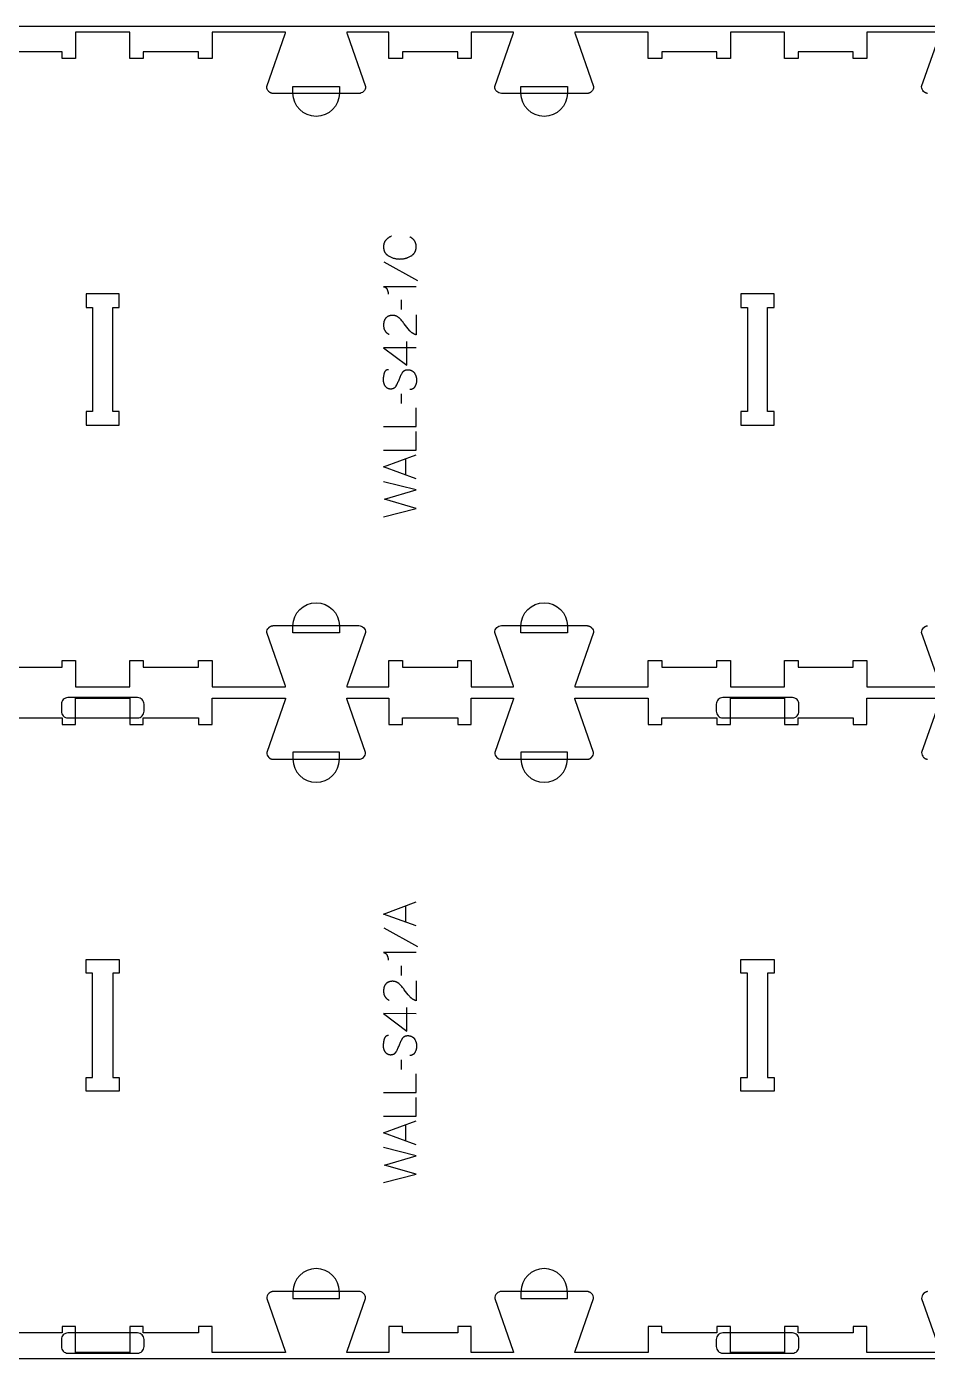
# Model space of a CAD drawing. Extents: x -20252 to -17068, y -19593 to -11999.
# Drawn here: x -18719 to -17893, y -13923 to -12703 of the extents above; entities that cross this region are included whole.
import ezdxf

# ---------------------------------------------------------------- set-up
doc = ezdxf.new("R2010")
doc.units = 0
for name, color, linetype in [('0_SHEET_SPRUCEPLY_2440X122', 1, 'CONTINUOUS'), ('1_ANYTOOL_1MMDEEP_LABELS_S', 2, 'CONTINUOUS'), ('3_ANYTOOL_CUTTHROUGH_INSID', 4, 'CONTINUOUS'), ('4_ANYTOOL_CUTTHROUGH_OUTSI', 5, 'CONTINUOUS'), ('5_ANYTOOL_HALF_MILL_9MM_IN', 3, 'CONTINUOUS')]:
    doc.layers.add(name, color=color, linetype=linetype)

msp = doc.modelspace()

# ---------------------------------------------------------------- linework, layer by layer
at = {"layer": '0_SHEET_SPRUCEPLY_2440X122'}
msp.add_lwpolyline([(-19879.9, -12703.3), (-19879.9, -13923.3), (-17439.9, -13923.3), (-17439.9, -12703.3)], close=True, dxfattribs=at)
at = {"layer": '1_ANYTOOL_1MMDEEP_LABELS_S'}
for points in [[(-18384.3, -12895.2), (-18384.7, -12895.3), (-18385.1, -12895.5), (-18385.4, -12895.7), (-18385.8, -12895.9), (-18386.2, -12896.1), (-18386.5, -12896.3), (-18386.9, -12896.5), (-18387.2, -12896.7), (-18387.6, -12897), (-18387.9, -12897.2), (-18388.2, -12897.5), (-18388.5, -12897.7), (-18388.8, -12898), (-18389.1, -12898.3), (-18389.4, -12898.6), (-18389.6, -12898.9), (-18389.8, -12899.1), (-18389.9, -12899.2), (-18390, -12899.4), (-18390.1, -12899.6), (-18390.3, -12899.7), (-18390.4, -12899.9), (-18390.5, -12900.1), (-18390.6, -12900.2), (-18390.7, -12900.4), (-18390.8, -12900.6), (-18390.8, -12900.8), (-18390.9, -12900.9), (-18391, -12901.1), (-18391.1, -12901.3), (-18391.2, -12901.5), (-18391.2, -12901.7), (-18391.3, -12901.9), (-18391.4, -12902.1), (-18391.4, -12902.3), (-18391.5, -12902.5), (-18391.5, -12902.7), (-18391.6, -12902.9), (-18391.6, -12903.1), (-18391.6, -12903.3), (-18391.7, -12903.5), (-18391.7, -12903.7), (-18391.7, -12903.9), (-18391.7, -12904.1), (-18391.7, -12904.4), (-18391.8, -12904.6), (-18391.8, -12904.8), (-18391.8, -12905), (-18391.8, -12905.4), (-18391.7, -12905.7), (-18391.7, -12906), (-18391.7, -12906.4), (-18391.6, -12906.7), (-18391.6, -12907), (-18391.5, -12907.3), (-18391.5, -12907.6), (-18391.4, -12907.9), (-18391.3, -12908.2), (-18391.2, -12908.5), (-18391.1, -12908.8), (-18391, -12909.1), (-18390.9, -12909.2), (-18390.9, -12909.3), (-18390.8, -12909.5), (-18390.7, -12909.6), (-18390.7, -12909.7), (-18390.6, -12909.9), (-18390.5, -12910), (-18390.4, -12910.1), (-18390.4, -12910.3), (-18390.3, -12910.4), (-18390.2, -12910.5), (-18390.1, -12910.6), (-18390, -12910.7), (-18389.9, -12910.9), (-18389.7, -12911.1), (-18389.5, -12911.3), (-18389.3, -12911.6), (-18389.1, -12911.8), (-18388.9, -12912), (-18388.7, -12912.2), (-18388.4, -12912.4), (-18388.2, -12912.6), (-18387.9, -12912.8), (-18387.6, -12913), (-18387.4, -12913.2), (-18387.1, -12913.4), (-18386.5, -12913.7), (-18385.9, -12914), (-18385.3, -12914.3), (-18384.7, -12914.6), (-18384, -12914.8), (-18383.4, -12915.1), (-18382.8, -12915.3), (-18382.1, -12915.5), (-18381.5, -12915.6), (-18380.8, -12915.8), (-18380.2, -12915.9), (-18379.5, -12916), (-18378.8, -12916.1), (-18378.2, -12916.1), (-18377.5, -12916.1), (-18376.8, -12916.2), (-18376.1, -12916.1), (-18375.4, -12916.1), (-18374.7, -12916.1), (-18374, -12916), (-18373.3, -12915.9), (-18372.7, -12915.8), (-18372, -12915.6), (-18371.7, -12915.5), (-18371.4, -12915.4), (-18371.1, -12915.4), (-18370.7, -12915.3), (-18370.4, -12915.2), (-18370.1, -12915), (-18369.8, -12914.9), (-18369.5, -12914.8), (-18368.9, -12914.6), (-18368.2, -12914.3), (-18367.6, -12914), (-18367, -12913.7), (-18366.5, -12913.3), (-18366.2, -12913.1), (-18365.9, -12912.9), (-18365.6, -12912.8), (-18365.4, -12912.6), (-18365.1, -12912.3), (-18364.9, -12912.1), (-18364.6, -12911.9), (-18364.4, -12911.7), (-18364.2, -12911.5), (-18364, -12911.2), (-18363.8, -12911), (-18363.7, -12910.9), (-18363.6, -12910.8), (-18363.5, -12910.6), (-18363.4, -12910.5), (-18363.3, -12910.4), (-18363.2, -12910.3), (-18363.2, -12910.1), (-18363.1, -12910), (-18363, -12909.9), (-18362.9, -12909.7), (-18362.9, -12909.6), (-18362.8, -12909.5), (-18362.7, -12909.2), (-18362.5, -12908.9), (-18362.4, -12908.6), (-18362.3, -12908.3), (-18362.2, -12908), (-18362.1, -12907.7), (-18362.1, -12907.4), (-18362, -12907.1), (-18361.9, -12906.7), (-18361.9, -12906.4), (-18361.8, -12906.1), (-18361.8, -12905.7), (-18361.8, -12905.4), (-18361.8, -12905), (-18361.8, -12904.7), (-18361.8, -12904.3), (-18361.8, -12903.9), (-18361.8, -12903.7), (-18361.8, -12903.6), (-18361.8, -12903.4), (-18361.9, -12903.2), (-18361.9, -12903), (-18361.9, -12902.8), (-18362, -12902.7), (-18362, -12902.5), (-18362, -12902.3), (-18362.1, -12902.2), (-18362.1, -12902), (-18362.2, -12901.8), (-18362.2, -12901.7), (-18362.3, -12901.5), (-18362.3, -12901.3), (-18362.4, -12901.2), (-18362.5, -12901), (-18362.5, -12900.9), (-18362.6, -12900.7), (-18362.7, -12900.6), (-18362.8, -12900.4), (-18362.8, -12900.3), (-18362.9, -12900.1), (-18363, -12900), (-18363.1, -12899.9), (-18363.2, -12899.7), (-18363.3, -12899.6), (-18363.4, -12899.4), (-18363.6, -12899.2), (-18363.8, -12898.9), (-18364, -12898.7), (-18364.3, -12898.4), (-18364.5, -12898.2), (-18364.7, -12897.9), (-18365, -12897.7), (-18365.3, -12897.5), (-18365.5, -12897.3), (-18365.8, -12897), (-18366.1, -12896.8), (-18366.4, -12896.6), (-18366.7, -12896.4), (-18367, -12896.2), (-18367.3, -12896), (-18367.6, -12895.8)], [(-18391.3, -12918.8), (-18360.5, -12936)], [(-18361.8, -12941.5), (-18391.8, -12941.5), (-18391.7, -12941.5), (-18391.5, -12941.5), (-18391.4, -12941.6), (-18391.2, -12941.6), (-18391.1, -12941.6), (-18390.9, -12941.7), (-18390.8, -12941.7), (-18390.7, -12941.8), (-18390.5, -12941.8), (-18390.4, -12941.9), (-18390.4, -12941.9), (-18390.3, -12941.9), (-18390.2, -12942), (-18390.2, -12942), (-18390.1, -12942), (-18390.1, -12942.1), (-18390, -12942.1), (-18389.9, -12942.1), (-18389.9, -12942.2), (-18389.8, -12942.2), (-18389.8, -12942.3), (-18389.7, -12942.3), (-18389.7, -12942.3), (-18389.6, -12942.4), (-18389.6, -12942.4), (-18389.5, -12942.5), (-18389.5, -12942.5), (-18389.4, -12942.6), (-18389.4, -12942.6), (-18389.3, -12942.7), (-18389.3, -12942.7), (-18389.2, -12942.8), (-18389.1, -12942.9), (-18389.1, -12943), (-18389, -12943.1), (-18388.9, -12943.2), (-18388.8, -12943.3), (-18388.7, -12943.4), (-18388.7, -12943.6), (-18388.6, -12943.7), (-18388.5, -12943.8), (-18388.5, -12944), (-18388.4, -12944.1), (-18388.3, -12944.4), (-18388.2, -12944.7), (-18388.1, -12945), (-18388, -12945.2), (-18387.9, -12945.5), (-18387.8, -12945.8), (-18387.7, -12946.1), (-18387.7, -12946.4), (-18387.6, -12946.6), (-18387.6, -12946.9), (-18387.5, -12947.2), (-18387.5, -12947.4), (-18387.5, -12947.7), (-18387.4, -12948), (-18387.4, -12948.2), (-18387.4, -12948.5)], [(-18375.6, -12953.6), (-18375.6, -12962.4)], [(-18361.8, -12967.3), (-18361.8, -12985.6), (-18362.3, -12985.5), (-18362.5, -12985.4), (-18362.7, -12985.3), (-18363, -12985.2), (-18363.2, -12985.2), (-18363.4, -12985.1), (-18363.6, -12985), (-18363.8, -12984.9), (-18364, -12984.8), (-18364.2, -12984.7), (-18364.4, -12984.5), (-18364.6, -12984.4), (-18364.8, -12984.3), (-18365, -12984.2), (-18365.2, -12984.1), (-18365.4, -12983.9), (-18365.6, -12983.8), (-18365.8, -12983.7), (-18366, -12983.5), (-18366.2, -12983.4), (-18366.3, -12983.2), (-18366.5, -12983.1), (-18366.7, -12982.9), (-18366.9, -12982.8), (-18367, -12982.6), (-18367.2, -12982.5), (-18367.4, -12982.3), (-18367.5, -12982.1), (-18367.7, -12981.9), (-18368, -12981.6), (-18369.2, -12980.1), (-18370.4, -12978.6), (-18371.6, -12977.1), (-18372.7, -12975.6), (-18373.3, -12974.8), (-18373.8, -12974.1), (-18374.4, -12973.4), (-18375, -12972.7), (-18375.6, -12972), (-18376.2, -12971.4), (-18376.8, -12970.8), (-18377.4, -12970.2), (-18377.6, -12970), (-18377.7, -12969.9), (-18377.9, -12969.7), (-18378, -12969.6), (-18378.2, -12969.5), (-18378.4, -12969.4), (-18378.5, -12969.2), (-18378.7, -12969.1), (-18378.9, -12969), (-18379.1, -12968.9), (-18379.2, -12968.8), (-18379.4, -12968.7), (-18379.6, -12968.6), (-18379.8, -12968.5), (-18380, -12968.5), (-18380.2, -12968.4), (-18380.4, -12968.3), (-18380.6, -12968.3), (-18380.8, -12968.2), (-18381, -12968.1), (-18381.2, -12968.1), (-18381.4, -12968), (-18381.6, -12968), (-18381.8, -12968), (-18382, -12967.9), (-18382.2, -12967.9), (-18382.4, -12967.9), (-18382.6, -12967.8), (-18382.9, -12967.8), (-18383.1, -12967.8), (-18383.3, -12967.8), (-18383.5, -12967.8), (-18383.8, -12967.8), (-18384, -12967.8), (-18384.3, -12967.8), (-18384.5, -12967.8), (-18384.7, -12967.9), (-18385, -12967.9), (-18385.2, -12967.9), (-18385.4, -12968), (-18385.6, -12968), (-18385.9, -12968.1), (-18386.1, -12968.1), (-18386.3, -12968.2), (-18386.5, -12968.2), (-18386.7, -12968.3), (-18386.9, -12968.4), (-18387.1, -12968.4), (-18387.3, -12968.5), (-18387.5, -12968.6), (-18387.6, -12968.7), (-18387.8, -12968.8), (-18388, -12968.9), (-18388.2, -12969), (-18388.3, -12969.1), (-18388.5, -12969.2), (-18388.6, -12969.3), (-18388.8, -12969.5), (-18389, -12969.6), (-18389.1, -12969.7), (-18389.3, -12969.9), (-18389.4, -12970), (-18389.5, -12970.2), (-18389.7, -12970.3), (-18389.8, -12970.5), (-18389.9, -12970.7), (-18390, -12970.8), (-18390.2, -12971), (-18390.3, -12971.2), (-18390.4, -12971.3), (-18390.5, -12971.5), (-18390.6, -12971.7), (-18390.7, -12971.9), (-18390.8, -12972), (-18390.9, -12972.2), (-18390.9, -12972.4), (-18391, -12972.6), (-18391.1, -12972.8), (-18391.2, -12973), (-18391.2, -12973.2), (-18391.3, -12973.4), (-18391.4, -12973.6), (-18391.4, -12973.8), (-18391.5, -12974), (-18391.5, -12974.2), (-18391.6, -12974.4), (-18391.6, -12974.7), (-18391.6, -12974.9), (-18391.7, -12975.1), (-18391.7, -12975.3), (-18391.7, -12975.5), (-18391.7, -12975.8), (-18391.7, -12976), (-18391.8, -12976.2), (-18391.8, -12976.7), (-18391.8, -12977.1), (-18391.7, -12977.4), (-18391.7, -12977.8), (-18391.7, -12978.1), (-18391.6, -12978.5), (-18391.6, -12978.8), (-18391.5, -12979.1), (-18391.4, -12979.5), (-18391.4, -12979.8), (-18391.3, -12979.9), (-18391.3, -12980.1), (-18391.2, -12980.2), (-18391.2, -12980.4), (-18391.1, -12980.5), (-18391, -12980.7), (-18391, -12980.8), (-18390.9, -12981), (-18390.9, -12981.1), (-18390.8, -12981.3), (-18390.7, -12981.4), (-18390.6, -12981.5), (-18390.6, -12981.7), (-18390.5, -12981.8), (-18390.4, -12981.9), (-18390.3, -12982.1), (-18390.2, -12982.2), (-18390.1, -12982.3), (-18390.1, -12982.4), (-18390, -12982.6), (-18389.9, -12982.7), (-18389.8, -12982.8), (-18389.7, -12982.9), (-18389.6, -12983), (-18389.5, -12983.2), (-18389.4, -12983.3), (-18389.2, -12983.4), (-18389.1, -12983.5), (-18389, -12983.6), (-18388.9, -12983.7), (-18388.8, -12983.8), (-18388.6, -12983.9), (-18388.4, -12984.1), (-18388.1, -12984.3), (-18387.9, -12984.5), (-18387.6, -12984.7), (-18387.3, -12984.9), (-18387, -12985), (-18386.7, -12985.2)], [(-18370.4, -13013.5), (-18370.4, -12991.8)], [(-18361.8, -12997.5), (-18391.8, -12997.5), (-18370.4, -13013.5)], [(-18387.2, -13017.6), (-18387.4, -13017.6), (-18387.5, -13017.6), (-18387.5, -13017.6), (-18387.6, -13017.6), (-18387.7, -13017.6), (-18387.8, -13017.6), (-18387.9, -13017.6), (-18388, -13017.6), (-18388.1, -13017.6), (-18388.2, -13017.7), (-18388.2, -13017.7), (-18388.3, -13017.7), (-18388.4, -13017.7), (-18388.5, -13017.7), (-18388.6, -13017.8), (-18388.6, -13017.8), (-18388.7, -13017.8), (-18388.8, -13017.8), (-18388.9, -13017.9), (-18388.9, -13017.9), (-18389, -13017.9), (-18389.1, -13018), (-18389.2, -13018), (-18389.2, -13018.1), (-18389.3, -13018.1), (-18389.4, -13018.1), (-18389.4, -13018.2), (-18389.5, -13018.2), (-18389.6, -13018.3), (-18389.6, -13018.3), (-18389.7, -13018.4), (-18389.8, -13018.4), (-18389.8, -13018.5), (-18389.9, -13018.5), (-18389.9, -13018.6), (-18390, -13018.7), (-18390, -13018.7), (-18390.1, -13018.8), (-18390.2, -13018.8), (-18390.2, -13018.9), (-18390.3, -13019), (-18390.3, -13019), (-18390.4, -13019.1), (-18390.4, -13019.2), (-18390.5, -13019.3), (-18390.5, -13019.3), (-18390.6, -13019.4), (-18390.6, -13019.5), (-18390.6, -13019.6), (-18390.7, -13019.6), (-18390.7, -13019.7), (-18390.8, -13019.9), (-18390.9, -13020.1), (-18391, -13020.3), (-18391, -13020.4), (-18391.1, -13020.6), (-18391.2, -13020.8), (-18391.4, -13021.7), (-18391.6, -13022.5), (-18391.7, -13023.2), (-18391.9, -13024), (-18391.9, -13024.4), (-18392, -13024.8), (-18392, -13025.1), (-18392, -13025.5), (-18392.1, -13025.9), (-18392.1, -13026.2), (-18392.1, -13026.6), (-18392.1, -13026.9), (-18392.1, -13027.1), (-18392.1, -13027.3), (-18392.1, -13027.5), (-18392.1, -13027.7), (-18392.1, -13027.9), (-18392, -13028.1), (-18392, -13028.3), (-18392, -13028.5), (-18392, -13028.7), (-18391.9, -13028.8), (-18391.9, -13029), (-18391.8, -13029.2), (-18391.8, -13029.4), (-18391.8, -13029.6), (-18391.7, -13029.7), (-18391.6, -13029.9), (-18391.6, -13030.1), (-18391.5, -13030.3), (-18391.5, -13030.4), (-18391.4, -13030.6), (-18391.3, -13030.8), (-18391.2, -13030.9), (-18391.2, -13031.1), (-18391.1, -13031.3), (-18391, -13031.4), (-18390.9, -13031.6), (-18390.8, -13031.8), (-18390.7, -13031.9), (-18390.6, -13032.1), (-18390.5, -13032.2), (-18390.4, -13032.4), (-18390.3, -13032.6), (-18390.2, -13032.7), (-18390, -13032.9), (-18389.9, -13033), (-18389.8, -13033.1), (-18389.7, -13033.3), (-18389.5, -13033.4), (-18389.4, -13033.5), (-18389.3, -13033.6), (-18389.1, -13033.8), (-18389, -13033.9), (-18388.8, -13034), (-18388.7, -13034.1), (-18388.5, -13034.2), (-18388.4, -13034.3), (-18388.2, -13034.3), (-18388.1, -13034.4), (-18387.9, -13034.5), (-18387.7, -13034.6), (-18387.6, -13034.6), (-18387.4, -13034.7), (-18387.2, -13034.8), (-18387, -13034.8), (-18386.9, -13034.8), (-18386.7, -13034.9), (-18386.5, -13034.9), (-18386.3, -13035), (-18386.1, -13035), (-18385.9, -13035), (-18385.7, -13035), (-18385.5, -13035), (-18385.3, -13035), (-18385.1, -13035), (-18384.9, -13035), (-18384.6, -13035), (-18384.4, -13035), (-18384.2, -13035), (-18384, -13035), (-18383.8, -13034.9), (-18383.6, -13034.9), (-18383.5, -13034.9), (-18383.3, -13034.8), (-18383.1, -13034.8), (-18382.9, -13034.7), (-18382.7, -13034.6), (-18382.7, -13034.6), (-18382.6, -13034.6), (-18382.5, -13034.5), (-18382.4, -13034.5), (-18382.3, -13034.5), (-18382.2, -13034.4), (-18382.2, -13034.4), (-18382.1, -13034.3), (-18382, -13034.3), (-18381.9, -13034.2), (-18381.8, -13034.2), (-18381.8, -13034.2), (-18381.7, -13034.1), (-18381.6, -13034), (-18381.5, -13034), (-18381.5, -13033.9), (-18381.4, -13033.9), (-18381.3, -13033.8), (-18381.3, -13033.8), (-18381.2, -13033.7), (-18381.1, -13033.6), (-18381.1, -13033.6), (-18381, -13033.5), (-18380.9, -13033.5), (-18380.8, -13033.3), (-18380.7, -13033.2), (-18380.6, -13033), (-18380.4, -13032.9), (-18380.3, -13032.7), (-18380.2, -13032.6), (-18380.1, -13032.4), (-18380, -13032.2), (-18379.6, -13031.5), (-18379.2, -13030.8), (-18378.9, -13030), (-18378.5, -13029.3), (-18378.2, -13028.5), (-18377.8, -13027.7), (-18377.5, -13026.9), (-18377.2, -13026), (-18376.9, -13025.2), (-18376.6, -13024.4), (-18376.2, -13023.6), (-18375.9, -13022.9), (-18375.5, -13022.1), (-18375.1, -13021.4), (-18374.7, -13020.7), (-18374.3, -13020), (-18374.2, -13019.8), (-18374.1, -13019.7), (-18373.9, -13019.5), (-18373.9, -13019.4), (-18373.8, -13019.4), (-18373.8, -13019.3), (-18373.7, -13019.2), (-18373.6, -13019.2), (-18373.6, -13019.1), (-18373.5, -13019), (-18373.4, -13019), (-18373.4, -13018.9), (-18373.3, -13018.8), (-18373.2, -13018.8), (-18373.2, -13018.7), (-18373.1, -13018.7), (-18373, -13018.6), (-18372.9, -13018.6), (-18372.9, -13018.5), (-18372.8, -13018.5), (-18372.7, -13018.4), (-18372.6, -13018.4), (-18372.6, -13018.3), (-18372.5, -13018.3), (-18372.4, -13018.2), (-18372.3, -13018.2), (-18372.2, -13018.1), (-18372.1, -13018.1), (-18372.1, -13018.1), (-18372, -13018), (-18371.9, -13018), (-18371.8, -13017.9), (-18371.7, -13017.9), (-18371.6, -13017.9), (-18371.5, -13017.9), (-18371.4, -13017.8), (-18371.3, -13017.8), (-18371.2, -13017.8), (-18371, -13017.7), (-18370.8, -13017.7), (-18370.6, -13017.6), (-18370.4, -13017.6), (-18370.2, -13017.6), (-18369.9, -13017.6), (-18369.7, -13017.6), (-18369.5, -13017.6), (-18369.3, -13017.6), (-18369.1, -13017.6), (-18368.8, -13017.6), (-18368.6, -13017.6), (-18368.4, -13017.7), (-18368.2, -13017.7), (-18367.9, -13017.7), (-18367.7, -13017.8), (-18367.5, -13017.8), (-18367.3, -13017.9), (-18367.1, -13017.9), (-18366.9, -13018), (-18366.7, -13018), (-18366.5, -13018.1), (-18366.3, -13018.2), (-18366.1, -13018.3), (-18365.9, -13018.4), (-18365.8, -13018.5), (-18365.6, -13018.5), (-18365.4, -13018.6), (-18365.2, -13018.8), (-18365.1, -13018.9), (-18364.9, -13019), (-18364.8, -13019.1), (-18364.6, -13019.2), (-18364.5, -13019.4), (-18364.3, -13019.5), (-18364.2, -13019.6), (-18364, -13019.8), (-18363.9, -13019.9), (-18363.8, -13020.1), (-18363.6, -13020.3), (-18363.5, -13020.4), (-18363.4, -13020.6), (-18363.3, -13020.8), (-18363.1, -13021.1), (-18362.9, -13021.5), (-18362.7, -13021.9), (-18362.5, -13022.2), (-18362.3, -13022.6), (-18362.2, -13023), (-18362.1, -13023.2), (-18362, -13023.4), (-18362, -13023.6), (-18361.9, -13023.8), (-18361.8, -13024), (-18361.8, -13024.1), (-18361.7, -13024.3), (-18361.7, -13024.5), (-18361.7, -13024.7), (-18361.6, -13024.9), (-18361.6, -13025.1), (-18361.6, -13025.3), (-18361.5, -13025.5), (-18361.5, -13025.7), (-18361.5, -13026.1), (-18361.4, -13026.6), (-18361.4, -13027), (-18361.4, -13027.4), (-18361.4, -13027.8), (-18361.5, -13028.2), (-18361.5, -13028.6), (-18361.6, -13029), (-18361.6, -13029.4), (-18361.7, -13029.8), (-18361.8, -13030.1), (-18361.9, -13030.5), (-18362, -13030.9), (-18362.1, -13031.3), (-18362.3, -13031.6), (-18362.4, -13032), (-18362.6, -13032.3), (-18362.8, -13032.7), (-18363, -13033), (-18363.1, -13033.2), (-18363.2, -13033.4), (-18363.3, -13033.5), (-18363.4, -13033.7), (-18363.5, -13033.8), (-18363.6, -13034), (-18363.7, -13034.1), (-18363.8, -13034.2), (-18364, -13034.4), (-18364.1, -13034.5), (-18364.2, -13034.6), (-18364.4, -13034.7), (-18364.4, -13034.8), (-18364.5, -13034.8), (-18364.6, -13034.9), (-18364.6, -13034.9), (-18364.7, -13035), (-18364.8, -13035), (-18364.8, -13035), (-18364.9, -13035.1), (-18365, -13035.1), (-18365.1, -13035.2), (-18365.1, -13035.2), (-18365.2, -13035.3), (-18365.3, -13035.3), (-18365.4, -13035.3), (-18365.5, -13035.4), (-18365.5, -13035.4), (-18365.6, -13035.4), (-18365.7, -13035.5), (-18365.8, -13035.5), (-18365.9, -13035.5), (-18366, -13035.6), (-18366.2, -13035.6), (-18366.4, -13035.6), (-18366.5, -13035.7), (-18366.7, -13035.7), (-18366.9, -13035.7), (-18367.1, -13035.8), (-18367.3, -13035.8), (-18367.4, -13035.8), (-18367.6, -13035.8)], [(-18375.6, -13039.8), (-18375.6, -13048.6)], [(-18391.8, -13069.5), (-18361.8, -13069.5), (-18361.8, -13052.4)], [(-18391.8, -13091.4), (-18361.8, -13091.4), (-18361.8, -13074.3)], [(-18361.8, -13117.6), (-18391.8, -13106.7), (-18361.8, -13095.6)], [(-18371.3, -13114.1), (-18371.3, -13099.2)], [(-18391.8, -13152.3), (-18361.8, -13144.6), (-18390.9, -13136.1), (-18361.8, -13127.7), (-18391.8, -13120.2)], [(-18361.7, -13527.1), (-18391.7, -13516.2), (-18361.7, -13505.1)], [(-18371.3, -13523.6), (-18371.3, -13508.7)], [(-18391.3, -13528.8), (-18360.5, -13546)], [(-18361.7, -13551.5), (-18391.8, -13551.5), (-18391.6, -13551.5), (-18391.5, -13551.6), (-18391.3, -13551.6), (-18391.2, -13551.6), (-18391.1, -13551.7), (-18390.9, -13551.7), (-18390.8, -13551.7), (-18390.7, -13551.8), (-18390.5, -13551.8), (-18390.4, -13551.9), (-18390.3, -13551.9), (-18390.3, -13552), (-18390.2, -13552), (-18390.2, -13552), (-18390.1, -13552.1), (-18390, -13552.1), (-18390, -13552.1), (-18389.9, -13552.2), (-18389.9, -13552.2), (-18389.8, -13552.2), (-18389.8, -13552.3), (-18389.7, -13552.3), (-18389.7, -13552.4), (-18389.6, -13552.4), (-18389.6, -13552.4), (-18389.5, -13552.5), (-18389.5, -13552.5), (-18389.4, -13552.6), (-18389.4, -13552.6), (-18389.3, -13552.7), (-18389.3, -13552.7), (-18389.2, -13552.8), (-18389.1, -13552.9), (-18389, -13553), (-18388.9, -13553.1), (-18388.9, -13553.2), (-18388.8, -13553.3), (-18388.7, -13553.5), (-18388.6, -13553.6), (-18388.6, -13553.7), (-18388.5, -13553.8), (-18388.4, -13554), (-18388.4, -13554.1), (-18388.3, -13554.4), (-18388.1, -13554.7), (-18388, -13555), (-18388, -13555.3), (-18387.9, -13555.5), (-18387.8, -13555.8), (-18387.7, -13556.1), (-18387.7, -13556.4), (-18387.6, -13556.6), (-18387.5, -13556.9), (-18387.5, -13557.2), (-18387.5, -13557.5), (-18387.4, -13557.7), (-18387.4, -13558), (-18387.4, -13558.2), (-18387.4, -13558.5)], [(-18375.6, -13563.6), (-18375.5, -13572.4)], [(-18361.8, -13577.4), (-18361.8, -13595.7), (-18362.3, -13595.5), (-18362.5, -13595.4), (-18362.7, -13595.3), (-18362.9, -13595.3), (-18363.2, -13595.2), (-18363.4, -13595.1), (-18363.6, -13595), (-18363.8, -13594.9), (-18364, -13594.8), (-18364.2, -13594.7), (-18364.4, -13594.6), (-18364.6, -13594.4), (-18364.8, -13594.3), (-18365, -13594.2), (-18365.2, -13594.1), (-18365.4, -13594), (-18365.6, -13593.8), (-18365.8, -13593.7), (-18366, -13593.5), (-18366.1, -13593.4), (-18366.3, -13593.3), (-18366.5, -13593.1), (-18366.7, -13593), (-18366.8, -13592.8), (-18367, -13592.6), (-18367.2, -13592.5), (-18367.3, -13592.3), (-18367.5, -13592.1), (-18367.7, -13592), (-18368, -13591.6), (-18369.2, -13590.1), (-18370.4, -13588.6), (-18371.5, -13587.1), (-18372.7, -13585.6), (-18373.2, -13584.8), (-18373.8, -13584.1), (-18374.4, -13583.4), (-18375, -13582.7), (-18375.6, -13582), (-18376.2, -13581.4), (-18376.8, -13580.8), (-18377.4, -13580.2), (-18377.5, -13580), (-18377.7, -13579.9), (-18377.9, -13579.8), (-18378, -13579.6), (-18378.2, -13579.5), (-18378.4, -13579.4), (-18378.5, -13579.3), (-18378.7, -13579.2), (-18378.9, -13579), (-18379, -13578.9), (-18379.2, -13578.8), (-18379.4, -13578.7), (-18379.6, -13578.7), (-18379.8, -13578.6), (-18380, -13578.5), (-18380.2, -13578.4), (-18380.4, -13578.3), (-18380.5, -13578.3), (-18380.7, -13578.2), (-18380.9, -13578.2), (-18381.1, -13578.1), (-18381.3, -13578.1), (-18381.6, -13578), (-18381.8, -13578), (-18382, -13577.9), (-18382.2, -13577.9), (-18382.4, -13577.9), (-18382.6, -13577.9), (-18382.8, -13577.8), (-18383.1, -13577.8), (-18383.3, -13577.8), (-18383.5, -13577.8), (-18383.8, -13577.8), (-18384, -13577.8), (-18384.2, -13577.8), (-18384.5, -13577.9), (-18384.7, -13577.9), (-18385, -13577.9), (-18385.2, -13577.9), (-18385.4, -13578), (-18385.6, -13578), (-18385.8, -13578.1), (-18386.1, -13578.1), (-18386.3, -13578.2), (-18386.5, -13578.2), (-18386.7, -13578.3), (-18386.9, -13578.4), (-18387.1, -13578.5), (-18387.2, -13578.5), (-18387.4, -13578.6), (-18387.6, -13578.7), (-18387.8, -13578.8), (-18388, -13578.9), (-18388.1, -13579), (-18388.3, -13579.1), (-18388.5, -13579.2), (-18388.6, -13579.4), (-18388.8, -13579.5), (-18388.9, -13579.6), (-18389.1, -13579.8), (-18389.2, -13579.9), (-18389.4, -13580), (-18389.5, -13580.2), (-18389.6, -13580.4), (-18389.8, -13580.5), (-18389.9, -13580.7), (-18390, -13580.8), (-18390.1, -13581), (-18390.2, -13581.2), (-18390.4, -13581.3), (-18390.5, -13581.5), (-18390.6, -13581.7), (-18390.7, -13581.9), (-18390.7, -13582.1), (-18390.8, -13582.2), (-18390.9, -13582.4), (-18391, -13582.6), (-18391.1, -13582.8), (-18391.1, -13583), (-18391.2, -13583.2), (-18391.3, -13583.4), (-18391.3, -13583.6), (-18391.4, -13583.8), (-18391.4, -13584), (-18391.5, -13584.2), (-18391.5, -13584.5), (-18391.6, -13584.7), (-18391.6, -13584.9), (-18391.6, -13585.1), (-18391.7, -13585.3), (-18391.7, -13585.6), (-18391.7, -13585.8), (-18391.7, -13586), (-18391.7, -13586.3), (-18391.7, -13586.7), (-18391.7, -13587.1), (-18391.7, -13587.5), (-18391.7, -13587.8), (-18391.7, -13588.2), (-18391.6, -13588.5), (-18391.6, -13588.8), (-18391.5, -13589.2), (-18391.4, -13589.5), (-18391.3, -13589.8), (-18391.3, -13590), (-18391.2, -13590.1), (-18391.2, -13590.3), (-18391.1, -13590.4), (-18391.1, -13590.6), (-18391, -13590.7), (-18391, -13590.8), (-18390.9, -13591), (-18390.8, -13591.1), (-18390.8, -13591.3), (-18390.7, -13591.4), (-18390.6, -13591.5), (-18390.5, -13591.7), (-18390.5, -13591.8), (-18390.4, -13591.9), (-18390.3, -13592.1), (-18390.2, -13592.2), (-18390.1, -13592.3), (-18390, -13592.5), (-18389.9, -13592.6), (-18389.8, -13592.7), (-18389.7, -13592.8), (-18389.6, -13592.9), (-18389.5, -13593.1), (-18389.4, -13593.2), (-18389.3, -13593.3), (-18389.2, -13593.4), (-18389.1, -13593.5), (-18389, -13593.6), (-18388.9, -13593.7), (-18388.8, -13593.8), (-18388.6, -13593.9), (-18388.4, -13594.1), (-18388.1, -13594.3), (-18387.8, -13594.5), (-18387.6, -13594.7), (-18387.3, -13594.9), (-18387, -13595.1), (-18386.6, -13595.2)], [(-18370.4, -13623.6), (-18370.4, -13601.8)], [(-18361.7, -13607.6), (-18391.8, -13607.5), (-18370.4, -13623.6)], [(-18387.2, -13627.6), (-18387.3, -13627.6), (-18387.4, -13627.6), (-18387.5, -13627.6), (-18387.6, -13627.6), (-18387.7, -13627.6), (-18387.8, -13627.6), (-18387.9, -13627.6), (-18388, -13627.6), (-18388.1, -13627.7), (-18388.1, -13627.7), (-18388.2, -13627.7), (-18388.3, -13627.7), (-18388.4, -13627.7), (-18388.5, -13627.8), (-18388.5, -13627.8), (-18388.6, -13627.8), (-18388.7, -13627.8), (-18388.8, -13627.9), (-18388.9, -13627.9), (-18388.9, -13627.9), (-18389, -13628), (-18389.1, -13628), (-18389.1, -13628), (-18389.2, -13628.1), (-18389.3, -13628.1), (-18389.3, -13628.2), (-18389.4, -13628.2), (-18389.5, -13628.3), (-18389.5, -13628.3), (-18389.6, -13628.4), (-18389.7, -13628.4), (-18389.7, -13628.5), (-18389.8, -13628.5), (-18389.9, -13628.6), (-18389.9, -13628.6), (-18390, -13628.7), (-18390, -13628.7), (-18390.1, -13628.8), (-18390.1, -13628.9), (-18390.2, -13628.9), (-18390.2, -13629), (-18390.3, -13629.1), (-18390.3, -13629.1), (-18390.4, -13629.2), (-18390.4, -13629.3), (-18390.5, -13629.4), (-18390.5, -13629.4), (-18390.6, -13629.5), (-18390.6, -13629.6), (-18390.7, -13629.7), (-18390.7, -13629.7), (-18390.8, -13629.9), (-18390.9, -13630.1), (-18390.9, -13630.3), (-18391, -13630.5), (-18391.1, -13630.7), (-18391.1, -13630.9), (-18391.4, -13631.7), (-18391.6, -13632.5), (-18391.7, -13633.3), (-18391.8, -13634), (-18391.9, -13634.4), (-18391.9, -13634.8), (-18392, -13635.2), (-18392, -13635.5), (-18392, -13635.9), (-18392.1, -13636.3), (-18392.1, -13636.6), (-18392.1, -13637), (-18392.1, -13637.2), (-18392.1, -13637.4), (-18392.1, -13637.5), (-18392.1, -13637.7), (-18392, -13637.9), (-18392, -13638.1), (-18392, -13638.3), (-18392, -13638.5), (-18391.9, -13638.7), (-18391.9, -13638.9), (-18391.9, -13639), (-18391.8, -13639.2), (-18391.8, -13639.4), (-18391.7, -13639.6), (-18391.7, -13639.8), (-18391.6, -13639.9), (-18391.6, -13640.1), (-18391.5, -13640.3), (-18391.4, -13640.5), (-18391.4, -13640.6), (-18391.3, -13640.8), (-18391.2, -13641), (-18391.1, -13641.1), (-18391.1, -13641.3), (-18391, -13641.5), (-18390.9, -13641.6), (-18390.8, -13641.8), (-18390.7, -13642), (-18390.6, -13642.1), (-18390.5, -13642.3), (-18390.4, -13642.4), (-18390.3, -13642.6), (-18390.1, -13642.7), (-18390, -13642.9), (-18389.9, -13643), (-18389.8, -13643.2), (-18389.7, -13643.3), (-18389.5, -13643.4), (-18389.4, -13643.6), (-18389.3, -13643.7), (-18389.1, -13643.8), (-18389, -13643.9), (-18388.8, -13644), (-18388.7, -13644.1), (-18388.5, -13644.2), (-18388.4, -13644.3), (-18388.2, -13644.4), (-18388, -13644.4), (-18387.9, -13644.5), (-18387.7, -13644.6), (-18387.5, -13644.7), (-18387.4, -13644.7), (-18387.2, -13644.8), (-18387, -13644.8), (-18386.8, -13644.9), (-18386.6, -13644.9), (-18386.5, -13644.9), (-18386.3, -13645), (-18386.1, -13645), (-18385.9, -13645), (-18385.7, -13645), (-18385.5, -13645.1), (-18385.3, -13645.1), (-18385.1, -13645.1), (-18384.8, -13645.1), (-18384.6, -13645.1), (-18384.4, -13645), (-18384.2, -13645), (-18384, -13645), (-18383.8, -13645), (-18383.6, -13644.9), (-18383.4, -13644.9), (-18383.3, -13644.8), (-18383.1, -13644.8), (-18382.9, -13644.7), (-18382.7, -13644.7), (-18382.6, -13644.6), (-18382.5, -13644.6), (-18382.5, -13644.6), (-18382.4, -13644.5), (-18382.3, -13644.5), (-18382.2, -13644.4), (-18382.1, -13644.4), (-18382.1, -13644.4), (-18382, -13644.3), (-18381.9, -13644.3), (-18381.8, -13644.2), (-18381.7, -13644.2), (-18381.7, -13644.1), (-18381.6, -13644.1), (-18381.5, -13644), (-18381.5, -13644), (-18381.4, -13643.9), (-18381.3, -13643.8), (-18381.2, -13643.8), (-18381.2, -13643.7), (-18381.1, -13643.7), (-18381, -13643.6), (-18381, -13643.5), (-18380.9, -13643.5), (-18380.8, -13643.3), (-18380.7, -13643.2), (-18380.5, -13643.1), (-18380.4, -13642.9), (-18380.3, -13642.7), (-18380.2, -13642.6), (-18380.1, -13642.4), (-18380, -13642.2), (-18379.6, -13641.5), (-18379.2, -13640.8), (-18378.9, -13640), (-18378.5, -13639.3), (-18378.2, -13638.5), (-18377.8, -13637.7), (-18377.5, -13636.9), (-18377.2, -13636.1), (-18376.9, -13635.2), (-18376.5, -13634.4), (-18376.2, -13633.7), (-18375.8, -13632.9), (-18375.5, -13632.1), (-18375.1, -13631.4), (-18374.7, -13630.7), (-18374.3, -13630), (-18374.1, -13629.9), (-18374, -13629.7), (-18373.9, -13629.5), (-18373.9, -13629.5), (-18373.8, -13629.4), (-18373.7, -13629.3), (-18373.7, -13629.3), (-18373.6, -13629.2), (-18373.5, -13629.1), (-18373.5, -13629.1), (-18373.4, -13629), (-18373.3, -13628.9), (-18373.3, -13628.9), (-18373.2, -13628.8), (-18373.1, -13628.7), (-18373.1, -13628.7), (-18373, -13628.6), (-18372.9, -13628.6), (-18372.8, -13628.5), (-18372.8, -13628.5), (-18372.7, -13628.4), (-18372.6, -13628.4), (-18372.5, -13628.3), (-18372.4, -13628.3), (-18372.4, -13628.2), (-18372.3, -13628.2), (-18372.2, -13628.2), (-18372.1, -13628.1), (-18372, -13628.1), (-18372, -13628), (-18371.9, -13628), (-18371.8, -13628), (-18371.7, -13627.9), (-18371.6, -13627.9), (-18371.5, -13627.9), (-18371.4, -13627.8), (-18371.3, -13627.8), (-18371.1, -13627.8), (-18370.9, -13627.7), (-18370.7, -13627.7), (-18370.5, -13627.7), (-18370.3, -13627.6), (-18370.1, -13627.6), (-18369.9, -13627.6), (-18369.7, -13627.6), (-18369.5, -13627.6), (-18369.3, -13627.6), (-18369, -13627.6), (-18368.8, -13627.6), (-18368.6, -13627.6), (-18368.4, -13627.7), (-18368.1, -13627.7), (-18367.9, -13627.7), (-18367.7, -13627.8), (-18367.5, -13627.8), (-18367.3, -13627.9), (-18367.1, -13627.9), (-18366.9, -13628), (-18366.7, -13628.1), (-18366.5, -13628.1), (-18366.3, -13628.2), (-18366.1, -13628.3), (-18365.9, -13628.4), (-18365.7, -13628.5), (-18365.6, -13628.6), (-18365.4, -13628.7), (-18365.2, -13628.8), (-18365.1, -13628.9), (-18364.9, -13629), (-18364.7, -13629.1), (-18364.6, -13629.3), (-18364.4, -13629.4), (-18364.3, -13629.5), (-18364.1, -13629.7), (-18364, -13629.8), (-18363.9, -13630), (-18363.7, -13630.1), (-18363.6, -13630.3), (-18363.5, -13630.4), (-18363.4, -13630.6), (-18363.3, -13630.8), (-18363, -13631.2), (-18362.8, -13631.5), (-18362.6, -13631.9), (-18362.5, -13632.3), (-18362.3, -13632.6), (-18362.1, -13633), (-18362.1, -13633.2), (-18362, -13633.4), (-18361.9, -13633.6), (-18361.9, -13633.8), (-18361.8, -13634), (-18361.8, -13634.2), (-18361.7, -13634.4), (-18361.7, -13634.6), (-18361.6, -13634.8), (-18361.6, -13635), (-18361.6, -13635.2), (-18361.5, -13635.4), (-18361.5, -13635.6), (-18361.5, -13635.8), (-18361.4, -13636.2), (-18361.4, -13636.6), (-18361.4, -13637), (-18361.4, -13637.4), (-18361.4, -13637.8), (-18361.4, -13638.2), (-18361.5, -13638.6), (-18361.5, -13639), (-18361.6, -13639.4), (-18361.7, -13639.8), (-18361.8, -13640.2), (-18361.9, -13640.5), (-18362, -13640.9), (-18362.1, -13641.3), (-18362.2, -13641.6), (-18362.4, -13642), (-18362.6, -13642.4), (-18362.7, -13642.7), (-18362.9, -13643.1), (-18363, -13643.2), (-18363.1, -13643.4), (-18363.3, -13643.5), (-18363.4, -13643.7), (-18363.5, -13643.8), (-18363.6, -13644), (-18363.7, -13644.1), (-18363.8, -13644.3), (-18364, -13644.4), (-18364.1, -13644.5), (-18364.2, -13644.6), (-18364.3, -13644.7), (-18364.4, -13644.8), (-18364.5, -13644.8), (-18364.5, -13644.9), (-18364.6, -13644.9), (-18364.7, -13645), (-18364.8, -13645), (-18364.8, -13645.1), (-18364.9, -13645.1), (-18365, -13645.2), (-18365, -13645.2), (-18365.1, -13645.2), (-18365.2, -13645.3), (-18365.3, -13645.3), (-18365.4, -13645.3), (-18365.4, -13645.4), (-18365.5, -13645.4), (-18365.6, -13645.4), (-18365.7, -13645.5), (-18365.7, -13645.5), (-18365.8, -13645.5), (-18366, -13645.6), (-18366.2, -13645.6), (-18366.3, -13645.7), (-18366.5, -13645.7), (-18366.7, -13645.7), (-18366.9, -13645.8), (-18367, -13645.8), (-18367.2, -13645.8), (-18367.4, -13645.8), (-18367.6, -13645.8)], [(-18375.6, -13649.8), (-18375.5, -13658.6)], [(-18391.7, -13679.6), (-18361.7, -13679.6), (-18361.7, -13662.5)], [(-18391.7, -13701.4), (-18361.7, -13701.4), (-18361.7, -13684.3)], [(-18361.7, -13727.6), (-18391.7, -13716.7), (-18361.7, -13705.7)], [(-18371.3, -13724.1), (-18371.3, -13709.2)], [(-18391.7, -13762.3), (-18361.7, -13754.6), (-18390.8, -13746.2), (-18361.7, -13737.7), (-18391.7, -13730.2)]]:
    msp.add_lwpolyline(points, dxfattribs=at)
at = {"layer": '3_ANYTOOL_CUTTHROUGH_INSID', "color": 4}
for points in [[(-18664, -13068.5), (-18633.8, -13068.5), (-18633.8, -13056), (-18639.8, -13056), (-18639.8, -12960.5), (-18633.8, -12960.5), (-18633.8, -12948), (-18664.3, -12948), (-18664.3, -12960.5), (-18658.3, -12960.5), (-18658.3, -13056), (-18664.3, -13056), (-18664.3, -13068.5)], [(-18064, -13068.5), (-18033.8, -13068.5), (-18033.8, -13056), (-18039.8, -13056), (-18039.8, -12960.5), (-18033.8, -12960.5), (-18033.8, -12948), (-18064.3, -12948), (-18064.3, -12960.5), (-18058.3, -12960.5), (-18058.3, -13056), (-18064.3, -13056), (-18064.3, -13068.5)], [(-18664, -13558), (-18633.8, -13558), (-18633.8, -13570.5), (-18639.8, -13570.5), (-18639.8, -13666), (-18633.8, -13666), (-18633.8, -13678.5), (-18664.3, -13678.5), (-18664.3, -13666), (-18658.3, -13666), (-18658.3, -13570.5), (-18664.3, -13570.5), (-18664.3, -13558)], [(-18064, -13558), (-18033.8, -13558), (-18033.8, -13570.5), (-18039.8, -13570.5), (-18039.8, -13666), (-18033.8, -13666), (-18033.8, -13678.5), (-18064.3, -13678.5), (-18064.3, -13666), (-18058.3, -13666), (-18058.3, -13570.5), (-18064.3, -13570.5), (-18064.3, -13558)]]:
    msp.add_lwpolyline(points, close=True, dxfattribs=at)
at = {"layer": '4_ANYTOOL_CUTTHROUGH_OUTSI', "color": 5}
for points in [[(-17881.6, -12708.5), (-17948.8, -12708.5), (-17948.8, -12732.5), (-17961.3, -12732.5), (-17961.3, -12726.5), (-18011.8, -12726.5), (-18011.8, -12732.5), (-18024.3, -12732.5), (-18024.3, -12708.5), (-18073.8, -12708.5), (-18073.8, -12732.5), (-18086.3, -12732.5), (-18086.3, -12726.5), (-18136.8, -12726.5), (-18136.8, -12732.5), (-18149.3, -12732.5), (-18149.3, -12708.5), (-18199, -12708.5), (-18216.4, -12708.5), (-18216.4, -12708.5, 0.061485), (-18216.2, -12709.9), (-18199.3, -12758.2), (-18199.3, -12758.2), (-18199.3, -12758.3), (-18199.3, -12758.3, -0.198912), (-18201.1, -12762.7), (-18201.2, -12762.8), (-18201.4, -12762.9), (-18201.5, -12763), (-18201.6, -12763.1), (-18201.7, -12763.2), (-18201.8, -12763.3), (-18201.9, -12763.4), (-18202.1, -12763.5), (-18202.2, -12763.6), (-18202.3, -12763.6), (-18202.5, -12763.7), (-18202.6, -12763.8), (-18202.7, -12763.9), (-18202.9, -12763.9), (-18203, -12764), (-18203.2, -12764.1), (-18203.3, -12764.1), (-18203.5, -12764.2), (-18203.6, -12764.2), (-18203.7, -12764.3), (-18203.9, -12764.3), (-18204, -12764.3), (-18204.2, -12764.4), (-18204.3, -12764.4), (-18204.5, -12764.4), (-18204.6, -12764.5), (-18204.8, -12764.5), (-18204.9, -12764.5), (-18205.1, -12764.5), (-18205.3, -12764.5), (-18205.4, -12764.5), (-18205.6, -12764.5), (-18283.6, -12764.5, -0.414214), (-18289.8, -12758.3), (-18289.8, -12758.2), (-18289.8, -12758.2), (-18272.9, -12709.9), (-18272.9, -12709.9, 0.061485), (-18272.7, -12708.5), (-18311.3, -12708.5), (-18311.3, -12732.5), (-18323.8, -12732.5), (-18323.8, -12726.5), (-18374.3, -12726.5), (-18374.3, -12732.5), (-18386.8, -12732.5), (-18386.8, -12708.5), (-18425.4, -12708.5), (-18425.4, -12708.5, 0.061485), (-18425.1, -12709.9), (-18408.2, -12758.2), (-18408.2, -12758.2), (-18408.2, -12758.3), (-18408.2, -12758.3, -0.414214), (-18414.5, -12764.5), (-18492.5, -12764.5), (-18492.6, -12764.5), (-18492.8, -12764.5), (-18492.9, -12764.5), (-18493.1, -12764.5), (-18493.2, -12764.5), (-18493.4, -12764.5), (-18493.5, -12764.4), (-18493.7, -12764.4), (-18493.8, -12764.4), (-18494, -12764.3), (-18494.1, -12764.3), (-18494.3, -12764.3), (-18494.4, -12764.2), (-18494.6, -12764.2), (-18494.7, -12764.1), (-18494.8, -12764.1), (-18495, -12764), (-18495.1, -12763.9), (-18495.3, -12763.9), (-18495.4, -12763.8), (-18495.5, -12763.7), (-18495.7, -12763.6), (-18495.8, -12763.6), (-18495.9, -12763.5), (-18496.1, -12763.4), (-18496.2, -12763.3), (-18496.3, -12763.2), (-18496.4, -12763.1), (-18496.5, -12763), (-18496.7, -12762.9), (-18496.8, -12762.8), (-18496.9, -12762.7, -0.198912), (-18498.7, -12758.3), (-18498.7, -12758.2), (-18498.7, -12758.2), (-18481.8, -12709.9), (-18481.8, -12709.9, 0.061485), (-18481.6, -12708.5), (-18499, -12708.5), (-18548.8, -12708.5), (-18548.8, -12732.5), (-18561.3, -12732.5), (-18561.3, -12726.5), (-18611.8, -12726.5), (-18611.8, -12732.5), (-18624.3, -12732.5), (-18624.3, -12708.5), (-18673.8, -12708.5), (-18673.8, -12732.5), (-18686.3, -12732.5), (-18686.3, -12726.5), (-18736.8, -12726.5)], [(-17893.4, -12764.5), (-17893.5, -12764.4), (-17893.7, -12764.4), (-17893.8, -12764.4), (-17894, -12764.3), (-17894.1, -12764.3), (-17894.3, -12764.3), (-17894.4, -12764.2), (-17894.6, -12764.2), (-17894.7, -12764.1), (-17894.8, -12764.1), (-17895, -12764), (-17895.1, -12763.9), (-17895.3, -12763.9), (-17895.4, -12763.8), (-17895.5, -12763.7), (-17895.7, -12763.6), (-17895.8, -12763.6), (-17895.9, -12763.5), (-17896.1, -12763.4), (-17896.2, -12763.3), (-17896.3, -12763.2), (-17896.4, -12763.1), (-17896.5, -12763), (-17896.7, -12762.9), (-17896.8, -12762.8), (-17896.9, -12762.7, -0.198912), (-17898.7, -12758.3), (-17898.7, -12758.2), (-17898.7, -12758.2), (-17881.8, -12709.9)], [(-18736.8, -13290), (-18686.3, -13290), (-18686.3, -13284), (-18673.8, -13284), (-18673.8, -13308), (-18624.3, -13308), (-18624.3, -13284), (-18611.8, -13284), (-18611.8, -13290), (-18561.3, -13290), (-18561.3, -13284), (-18548.8, -13284), (-18548.8, -13308), (-18481.6, -13308), (-18481.6, -13308, 0.061485), (-18481.8, -13306.6), (-18498.7, -13258.4), (-18498.7, -13258.3), (-18498.7, -13258.3), (-18498.7, -13258.3, -0.198912), (-18496.9, -13253.9), (-18496.8, -13253.8), (-18496.7, -13253.7), (-18496.5, -13253.6), (-18496.4, -13253.5), (-18496.3, -13253.4), (-18496.2, -13253.3), (-18496.1, -13253.2), (-18495.9, -13253.1), (-18495.8, -13253), (-18495.7, -13252.9), (-18495.5, -13252.8), (-18495.4, -13252.8), (-18495.3, -13252.7), (-18495.1, -13252.6), (-18495, -13252.6), (-18494.8, -13252.5), (-18494.7, -13252.5), (-18494.6, -13252.4), (-18494.4, -13252.3), (-18494.3, -13252.3), (-18494.1, -13252.3), (-18494, -13252.2), (-18493.8, -13252.2), (-18493.7, -13252.1), (-18493.5, -13252.1), (-18493.4, -13252.1), (-18493.2, -13252.1), (-18493.1, -13252.1), (-18492.9, -13252), (-18492.8, -13252), (-18492.6, -13252), (-18492.5, -13252), (-18414.5, -13252, -0.414214), (-18408.2, -13258.3), (-18408.2, -13258.3), (-18408.2, -13258.4), (-18425.1, -13306.6), (-18425.1, -13306.6, 0.061485), (-18425.4, -13308), (-18386.8, -13308), (-18386.8, -13284), (-18374.3, -13284), (-18374.3, -13290), (-18323.8, -13290), (-18323.8, -13284), (-18311.3, -13284), (-18311.3, -13308), (-18272.7, -13308), (-18272.7, -13308, 0.061485), (-18272.9, -13306.6), (-18289.8, -13258.4), (-18289.8, -13258.3), (-18289.8, -13258.3), (-18289.8, -13258.3, -0.414214), (-18283.6, -13252), (-18205.6, -13252), (-18205.4, -13252), (-18205.3, -13252), (-18205.1, -13252), (-18204.9, -13252.1), (-18204.8, -13252.1), (-18204.6, -13252.1), (-18204.5, -13252.1), (-18204.3, -13252.1), (-18204.2, -13252.2), (-18204, -13252.2), (-18203.9, -13252.3), (-18203.7, -13252.3), (-18203.6, -13252.3), (-18203.5, -13252.4), (-18203.3, -13252.5), (-18203.2, -13252.5), (-18203, -13252.6), (-18202.9, -13252.6), (-18202.7, -13252.7), (-18202.6, -13252.8), (-18202.5, -13252.8), (-18202.3, -13252.9), (-18202.2, -13253), (-18202.1, -13253.1), (-18201.9, -13253.2), (-18201.8, -13253.3), (-18201.7, -13253.4), (-18201.6, -13253.5), (-18201.5, -13253.6), (-18201.4, -13253.7), (-18201.2, -13253.8), (-18201.1, -13253.9, -0.198912), (-18199.3, -13258.3), (-18199.3, -13258.3), (-18199.3, -13258.4), (-18216.2, -13306.6), (-18216.2, -13306.6, 0.061485), (-18216.4, -13308), (-18149.3, -13308), (-18149.3, -13284), (-18136.8, -13284), (-18136.8, -13290), (-18086.3, -13290), (-18086.3, -13284), (-18073.8, -13284), (-18073.8, -13308), (-18024.3, -13308), (-18024.3, -13284), (-18011.8, -13284), (-18011.8, -13290), (-17961.3, -13290), (-17961.3, -13284), (-17948.8, -13284), (-17948.8, -13308), (-17899, -13308), (-17881.6, -13308)], [(-17881.8, -13306.6), (-17898.7, -13258.4), (-17898.7, -13258.3), (-17898.7, -13258.3), (-17898.7, -13258.3, -0.198912), (-17896.9, -13253.9), (-17896.8, -13253.8), (-17896.7, -13253.7), (-17896.5, -13253.6), (-17896.4, -13253.5), (-17896.3, -13253.4), (-17896.2, -13253.3), (-17896.1, -13253.2), (-17895.9, -13253.1), (-17895.8, -13253), (-17895.7, -13252.9), (-17895.5, -13252.8), (-17895.4, -13252.8), (-17895.3, -13252.7), (-17895.1, -13252.6), (-17895, -13252.6), (-17894.8, -13252.5), (-17894.7, -13252.5), (-17894.6, -13252.4), (-17894.4, -13252.3), (-17894.3, -13252.3), (-17894.1, -13252.3), (-17894, -13252.2), (-17893.8, -13252.2), (-17893.7, -13252.1), (-17893.5, -13252.1), (-17893.4, -13252.1)], [(-18736.8, -13336.5), (-18686.3, -13336.5), (-18686.3, -13342.5), (-18673.8, -13342.5), (-18673.8, -13318.5), (-18624.3, -13318.5), (-18624.3, -13342.5), (-18611.8, -13342.5), (-18611.8, -13336.5), (-18561.3, -13336.5), (-18561.3, -13342.5), (-18548.8, -13342.5), (-18548.8, -13318.5), (-18481.6, -13318.5), (-18481.6, -13318.5, -0.061485), (-18481.8, -13319.9), (-18498.7, -13368.2), (-18498.7, -13368.3), (-18498.7, -13368.3, 0.198912), (-18496.9, -13372.7), (-18496.8, -13372.8), (-18496.7, -13372.9), (-18496.5, -13373), (-18496.4, -13373.1), (-18496.3, -13373.2), (-18496.2, -13373.3), (-18496.1, -13373.4), (-18495.9, -13373.5), (-18495.8, -13373.6), (-18495.7, -13373.6), (-18495.5, -13373.7), (-18495.4, -13373.8), (-18495.3, -13373.9), (-18495.1, -13373.9), (-18495, -13374), (-18494.8, -13374.1), (-18494.7, -13374.1), (-18494.6, -13374.2), (-18494.4, -13374.2), (-18494.3, -13374.3), (-18494.1, -13374.3), (-18494, -13374.3), (-18493.8, -13374.4), (-18493.7, -13374.4), (-18493.5, -13374.4), (-18493.4, -13374.5), (-18493.2, -13374.5), (-18493.1, -13374.5), (-18492.9, -13374.5), (-18492.8, -13374.5), (-18492.6, -13374.5), (-18492.5, -13374.5), (-18414.5, -13374.5, 0.414214), (-18408.2, -13368.3), (-18408.2, -13368.2), (-18408.2, -13368.2), (-18425.1, -13319.9), (-18425.1, -13319.9, -0.061485), (-18425.4, -13318.5), (-18386.8, -13318.5), (-18386.8, -13342.5), (-18374.3, -13342.5), (-18374.3, -13336.5), (-18323.8, -13336.5), (-18323.8, -13342.5), (-18311.3, -13342.5), (-18311.3, -13318.5), (-18272.7, -13318.5), (-18272.7, -13318.5, -0.061485), (-18272.9, -13319.9), (-18289.8, -13368.2), (-18289.8, -13368.2), (-18289.8, -13368.3), (-18289.8, -13368.3, 0.414214), (-18283.6, -13374.5), (-18205.6, -13374.5), (-18205.4, -13374.5), (-18205.3, -13374.5), (-18205.1, -13374.5), (-18204.9, -13374.5), (-18204.8, -13374.5), (-18204.6, -13374.5), (-18204.5, -13374.4), (-18204.3, -13374.4), (-18204.2, -13374.4), (-18204, -13374.3), (-18203.9, -13374.3), (-18203.7, -13374.3), (-18203.6, -13374.2), (-18203.5, -13374.2), (-18203.3, -13374.1), (-18203.2, -13374.1), (-18203, -13374), (-18202.9, -13373.9), (-18202.7, -13373.9), (-18202.6, -13373.8), (-18202.5, -13373.7), (-18202.3, -13373.6), (-18202.2, -13373.6), (-18202.1, -13373.5), (-18201.9, -13373.4), (-18201.8, -13373.3), (-18201.7, -13373.2), (-18201.6, -13373.1), (-18201.5, -13373), (-18201.4, -13372.9), (-18201.2, -13372.8), (-18201.1, -13372.7, 0.198912), (-18199.3, -13368.3), (-18199.3, -13368.2), (-18199.3, -13368.2), (-18216.2, -13319.9), (-18216.2, -13319.9, -0.061485), (-18216.4, -13318.5), (-18149.3, -13318.5), (-18149.3, -13342.5), (-18136.8, -13342.5), (-18136.8, -13336.5), (-18086.3, -13336.5), (-18086.3, -13342.5), (-18073.8, -13342.5), (-18073.8, -13318.5), (-18024.3, -13318.5), (-18024.3, -13342.5), (-18011.8, -13342.5), (-18011.8, -13336.5), (-17961.3, -13336.5), (-17961.3, -13342.5), (-17948.8, -13342.5), (-17948.8, -13318.5), (-17881.6, -13318.5)], [(-17881.8, -13319.9), (-17898.7, -13368.2), (-17898.7, -13368.2), (-17898.7, -13368.3), (-17898.7, -13368.3, 0.198912), (-17896.9, -13372.7), (-17896.8, -13372.8), (-17896.7, -13372.9), (-17896.5, -13373), (-17896.4, -13373.1), (-17896.3, -13373.2), (-17896.2, -13373.3), (-17896.1, -13373.4), (-17895.9, -13373.5), (-17895.8, -13373.6), (-17895.7, -13373.6), (-17895.5, -13373.7), (-17895.4, -13373.8), (-17895.3, -13373.9), (-17895.1, -13373.9), (-17895, -13374), (-17894.8, -13374.1), (-17894.7, -13374.1), (-17894.6, -13374.2), (-17894.4, -13374.2), (-17894.3, -13374.3), (-17894.1, -13374.3), (-17894, -13374.3), (-17893.8, -13374.4), (-17893.7, -13374.4), (-17893.5, -13374.4), (-17893.4, -13374.5)], [(-17881.6, -13918), (-17899, -13918), (-17948.8, -13918), (-17948.8, -13894), (-17961.3, -13894), (-17961.3, -13900), (-18011.8, -13900), (-18011.8, -13894), (-18024.3, -13894), (-18024.3, -13918), (-18073.8, -13918), (-18073.8, -13894), (-18086.3, -13894), (-18086.3, -13900), (-18136.8, -13900), (-18136.8, -13894), (-18149.3, -13894), (-18149.3, -13918), (-18216.4, -13918), (-18216.4, -13918, -0.061485), (-18216.2, -13916.6), (-18199.3, -13868.4), (-18199.3, -13868.3), (-18199.3, -13868.3), (-18199.3, -13868.3, 0.198912), (-18201.1, -13863.9), (-18201.2, -13863.8), (-18201.4, -13863.7), (-18201.5, -13863.6), (-18201.6, -13863.5), (-18201.7, -13863.4), (-18201.8, -13863.3), (-18201.9, -13863.2), (-18202.1, -13863.1), (-18202.2, -13863), (-18202.3, -13862.9), (-18202.5, -13862.8), (-18202.6, -13862.8), (-18202.7, -13862.7), (-18202.9, -13862.6), (-18203, -13862.6), (-18203.2, -13862.5), (-18203.3, -13862.5), (-18203.5, -13862.4), (-18203.6, -13862.3), (-18203.7, -13862.3), (-18203.9, -13862.3), (-18204, -13862.2), (-18204.2, -13862.2), (-18204.3, -13862.1), (-18204.5, -13862.1), (-18204.6, -13862.1), (-18204.8, -13862.1), (-18204.9, -13862.1), (-18205.1, -13862), (-18205.3, -13862), (-18205.4, -13862), (-18205.6, -13862), (-18283.6, -13862, 0.414214), (-18289.8, -13868.3), (-18289.8, -13868.3), (-18289.8, -13868.4), (-18272.9, -13916.6), (-18272.9, -13916.6, -0.061485), (-18272.7, -13918), (-18311.3, -13918), (-18311.3, -13894), (-18323.8, -13894), (-18323.8, -13900), (-18374.3, -13900), (-18374.3, -13894), (-18386.8, -13894), (-18386.8, -13918), (-18425.4, -13918), (-18425.4, -13918, -0.061485), (-18425.1, -13916.6), (-18408.2, -13868.4), (-18408.2, -13868.3), (-18408.2, -13868.3), (-18408.2, -13868.3, 0.414214), (-18414.5, -13862), (-18492.5, -13862), (-18492.6, -13862), (-18492.8, -13862), (-18492.9, -13862), (-18493.1, -13862.1), (-18493.2, -13862.1), (-18493.4, -13862.1), (-18493.5, -13862.1), (-18493.7, -13862.1), (-18493.8, -13862.2), (-18494, -13862.2), (-18494.1, -13862.3), (-18494.3, -13862.3), (-18494.4, -13862.3), (-18494.6, -13862.4), (-18494.7, -13862.5), (-18494.8, -13862.5), (-18495, -13862.6), (-18495.1, -13862.6), (-18495.3, -13862.7), (-18495.4, -13862.8), (-18495.5, -13862.8), (-18495.7, -13862.9), (-18495.8, -13863), (-18495.9, -13863.1), (-18496.1, -13863.2), (-18496.2, -13863.3), (-18496.3, -13863.4), (-18496.4, -13863.5), (-18496.5, -13863.6), (-18496.7, -13863.7), (-18496.8, -13863.8), (-18496.9, -13863.9, 0.198912), (-18498.7, -13868.3), (-18498.7, -13868.3), (-18498.7, -13868.4), (-18481.8, -13916.6), (-18481.8, -13916.6, -0.061485), (-18481.6, -13918), (-18499, -13918), (-18548.8, -13918), (-18548.8, -13894), (-18561.3, -13894), (-18561.3, -13900), (-18611.8, -13900), (-18611.8, -13894), (-18624.3, -13894), (-18624.3, -13918), (-18673.8, -13918), (-18673.8, -13894), (-18686.3, -13894), (-18686.3, -13900), (-18736.8, -13900)], [(-17893.4, -13862.1), (-17893.5, -13862.1), (-17893.7, -13862.1), (-17893.8, -13862.2), (-17894, -13862.2), (-17894.1, -13862.3), (-17894.3, -13862.3), (-17894.4, -13862.3), (-17894.6, -13862.4), (-17894.7, -13862.5), (-17894.8, -13862.5), (-17895, -13862.6), (-17895.1, -13862.6), (-17895.3, -13862.7), (-17895.4, -13862.8), (-17895.5, -13862.8), (-17895.7, -13862.9), (-17895.8, -13863), (-17895.9, -13863.1), (-17896.1, -13863.2), (-17896.2, -13863.3), (-17896.3, -13863.4), (-17896.4, -13863.5), (-17896.5, -13863.6), (-17896.7, -13863.7), (-17896.8, -13863.8), (-17896.9, -13863.9, 0.198912), (-17898.7, -13868.3), (-17898.7, -13868.3), (-17898.7, -13868.4), (-17881.8, -13916.6)]]:
    msp.add_lwpolyline(points, format="xyb", dxfattribs=at)
at = {"layer": '5_ANYTOOL_HALF_MILL_9MM_IN', "color": 3}
for points in [[(-18432.2, -12764.3, -1), (-18474.7, -12764.3), (-18474.7, -12764), (-18474.7, -12758), (-18432.2, -12758), (-18432.2, -12764), (-18432.2, -12764.3)], [(-18223.3, -12764.3, -1), (-18265.8, -12764.3), (-18265.8, -12764), (-18265.8, -12758), (-18223.3, -12758), (-18223.3, -12764), (-18223.3, -12764.3)], [(-18474.7, -13252.3, -1), (-18432.2, -13252.3), (-18432.2, -13252.5), (-18432.2, -13258.5), (-18474.7, -13258.5), (-18474.7, -13252.5), (-18474.7, -13252.3)], [(-18265.8, -13252.3, -1), (-18223.3, -13252.3), (-18223.3, -13252.5), (-18223.3, -13258.5), (-18265.8, -13258.5), (-18265.8, -13252.5), (-18265.8, -13252.3)], [(-18680.9, -13318, 0.414214), (-18686.9, -13324), (-18686.9, -13330.5, 0.414214), (-18680.9, -13336.5), (-18617.1, -13336.5, 0.414214), (-18611.1, -13330.5), (-18611.1, -13324, 0.414214), (-18617.1, -13318)], [(-18080.9, -13318, 0.414214), (-18086.9, -13324), (-18086.9, -13330.5, 0.414214), (-18080.9, -13336.5), (-18017.1, -13336.5, 0.414214), (-18011.1, -13330.5), (-18011.1, -13324, 0.414214), (-18017.1, -13318)], [(-18474.7, -13374.3, 1), (-18432.2, -13374.3), (-18432.2, -13374), (-18432.2, -13368), (-18474.7, -13368), (-18474.7, -13374), (-18474.7, -13374.3)], [(-18265.8, -13374.3, 1), (-18223.3, -13374.3), (-18223.3, -13374), (-18223.3, -13368), (-18265.8, -13368), (-18265.8, -13374), (-18265.8, -13374.3)], [(-18432.2, -13862.3, 1), (-18474.7, -13862.3), (-18474.7, -13862.5), (-18474.7, -13868.5), (-18432.2, -13868.5), (-18432.2, -13862.5), (-18432.2, -13862.3)], [(-18223.3, -13862.3, 1), (-18265.8, -13862.3), (-18265.8, -13862.5), (-18265.8, -13868.5), (-18223.3, -13868.5), (-18223.3, -13862.5), (-18223.3, -13862.3)], [(-18680.9, -13900, 0.414214), (-18686.9, -13906), (-18686.9, -13912.5, 0.414214), (-18680.9, -13918.5), (-18617.1, -13918.5, 0.414214), (-18611.1, -13912.5), (-18611.1, -13906, 0.414214), (-18617.1, -13900)], [(-18080.9, -13900, 0.414214), (-18086.9, -13906), (-18086.9, -13912.5, 0.414214), (-18080.9, -13918.5), (-18017.1, -13918.5, 0.414214), (-18011.1, -13912.5), (-18011.1, -13906, 0.414214), (-18017.1, -13900)]]:
    msp.add_lwpolyline(points, format="xyb", close=True, dxfattribs=at)

doc.saveas('drawing.dxf')
